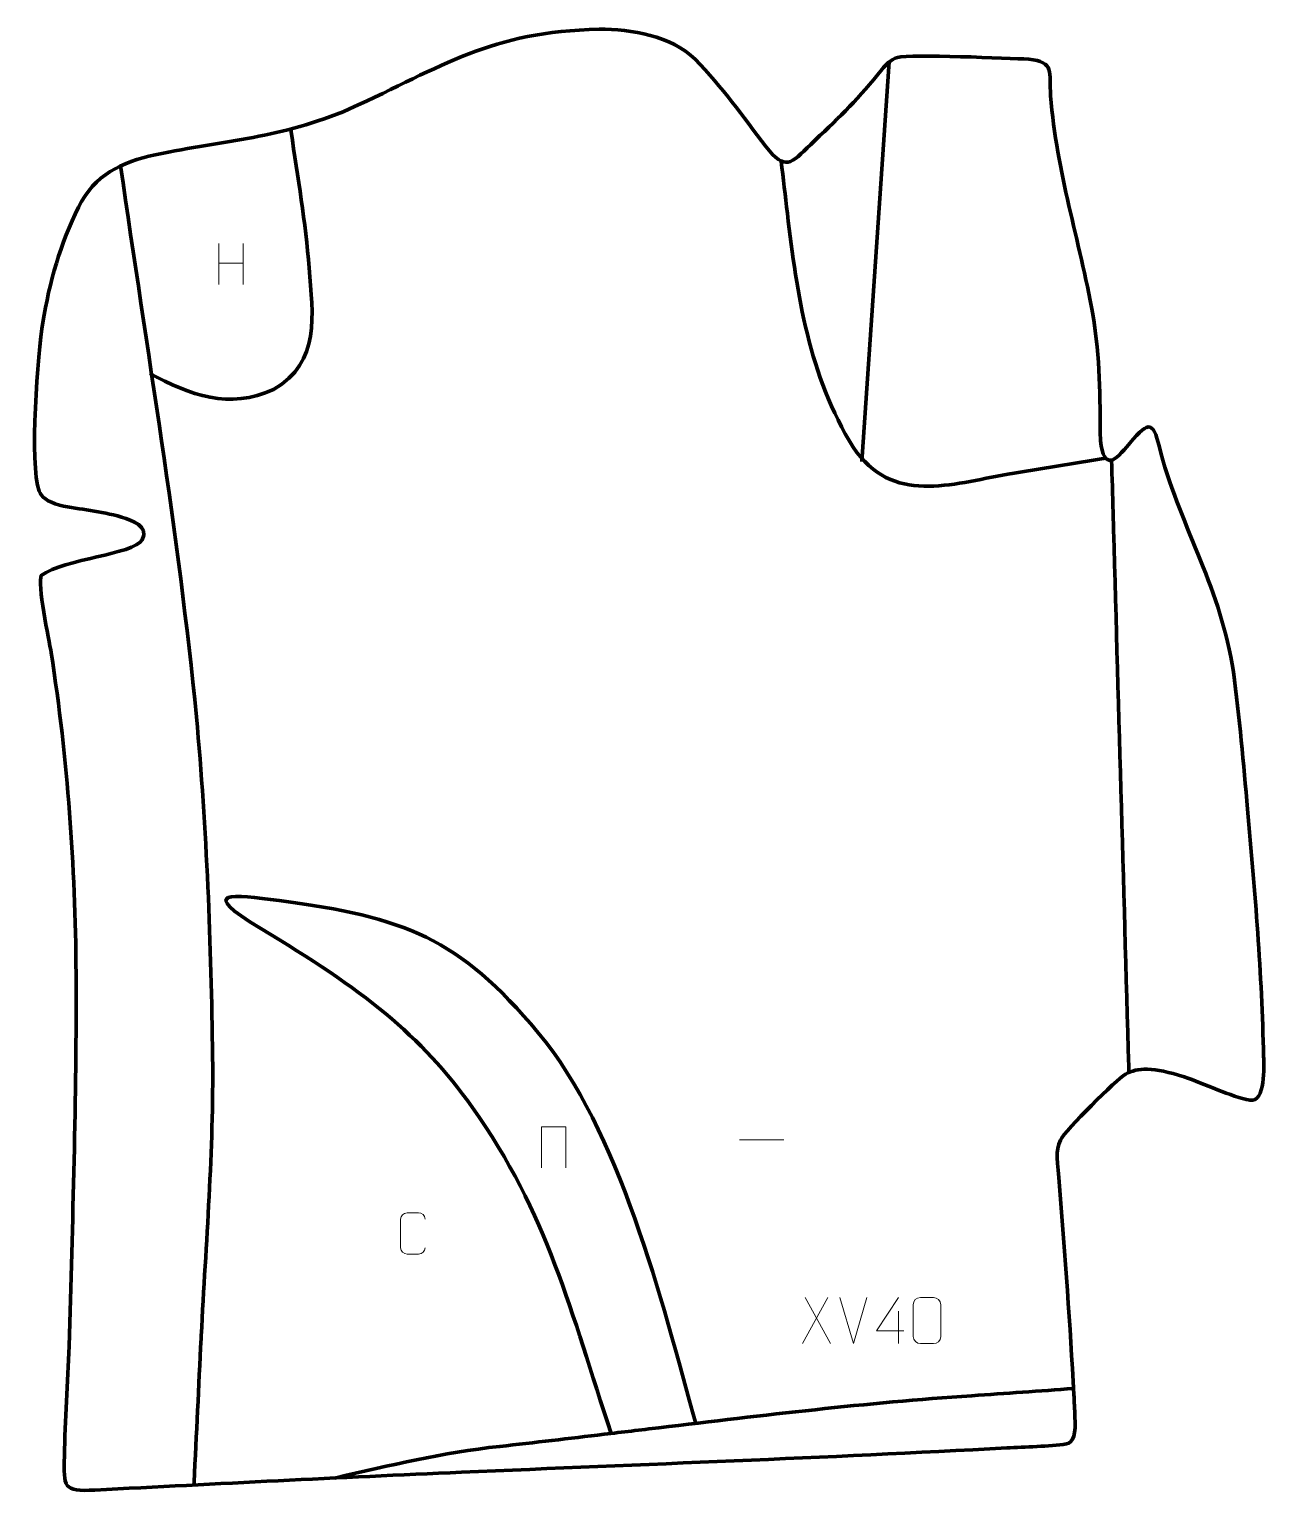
# Model space of a CAD drawing. Header units: millimetres. Extents: x -624 to 48, y 104 to 898.
import ezdxf

# ---------------------------------------------------------------- set-up
doc = ezdxf.new("R2010")
doc.units = ezdxf.units.MM
doc.header["$MEASUREMENT"] = 0
doc.layers.add('layer 2', color=7, linetype='Continuous')
doc.layers.add('layer 3', color=7, linetype='Continuous')

msp = doc.modelspace()

# ---------------------------------------------------------------- linework, layer by layer
at = {"layer": 'layer 2', "color": 142, "lineweight": 158}
msp.add_open_spline([(-156.2816, 880.7077), (-156.2816, 880.7077), (-171.1102, 663.75), (-171.1102, 663.75)], degree=3, dxfattribs=at)
for points, knots in [([(-557.9277, 711.5614), (-536.2693, 699.7731), (-514.8448, 691.8335), (-490.8362, 702.8793), (-490.8362, 702.8793), (-464.9837, 717.7835), (-469.5329, 743.22), (-471.4425, 768.8297), (-471.4425, 768.8297), (-473.2858, 793.5514), (-477.7544, 818.2635), (-481.2237, 842.8137), (-481.2237, 842.8137), (-481.2237, 842.8137), (-481.431, 844.2903), (-481.431, 844.2903)], [0, 0, 0, 0, 0.2, 0.2, 0.2, 0.2, 0.4, 0.4, 0.4, 0.4, 0.6, 0.6, 0.6, 0.6, 1, 1, 1, 1]), ([(-215.0252, 826.9207), (-213.8868, 817.4495), (-212.7484, 807.9784), (-211.61, 798.5072), (-211.61, 798.5072), (-206.374, 753.8689), (-199.8486, 710.5218), (-175.9137, 671.4347), (-175.9137, 671.4347), (-154.2629, 639.9592), (-123.2886, 651.459), (-91.7912, 656.7864), (-91.7912, 656.7864), (-74.0927, 659.775), (-56.3731, 662.6295), (-38.6584, 665.5192)], [0, 0, 0, 0, 0.2, 0.2, 0.2, 0.2, 0.4, 0.4, 0.4, 0.4, 0.6, 0.6, 0.6, 0.6, 1, 1, 1, 1]), ([(-573.8483, 824.2996), (-559.7191, 725.0974), (-542.4089, 624.7239), (-532.6912, 525.102), (-532.6912, 525.102), (-527.067, 464.4791), (-524.6422, 401.0363), (-523.8877, 340.1264), (-523.8877, 340.1264), (-523.3174, 289.548), (-527.468, 239.3391), (-530.0761, 188.8842), (-530.0761, 188.8842), (-530.0761, 188.8842), (-530.1528, 187.3886), (-530.1528, 187.3886), (-530.1528, 187.3886), (-531.4217, 161.3766), (-532.687, 135.3644), (-533.952, 109.3522), (-533.952, 109.3522), (-533.952, 109.3522), (-534.025, 107.8515), (-534.025, 107.8515)], [0, 0, 0, 0, 0.14285714, 0.14285714, 0.14285714, 0.14285714, 0.28571429, 0.28571429, 0.28571429, 0.28571429, 0.42857143, 0.42857143, 0.42857143, 0.42857143, 0.57142857, 0.57142857, 0.57142857, 0.57142857, 0.71428571, 0.71428571, 0.71428571, 0.71428571, 1, 1, 1, 1]), ([(-35.4903, 664.4629), (-35.2224, 654.9756), (-34.9544, 645.4883), (-34.6865, 636.0009), (-34.6865, 636.0009), (-31.8523, 535.635), (-29.0177, 435.2691), (-26.1831, 334.9032), (-26.1831, 334.9032), (-26.1831, 334.9032), (-26.0985, 331.9072), (-26.0985, 331.9072)], [0, 0, 0, 0, 0.25, 0.25, 0.25, 0.25, 0.5, 0.5, 0.5, 0.5, 1, 1, 1, 1]), ([(-307.4203, 135.8387), (-329.123, 201.4038), (-341.8696, 255.4), (-382.8035, 313.0107), (-382.8035, 313.0107), (-410.6418, 352.1904), (-442.4902, 376.9975), (-497.6808, 410.0851), (-497.6808, 410.0851), (-532.775, 431.1245), (-513.183, 428.6635), (-487.6867, 425.2655), (-487.6867, 425.2655), (-419.1367, 416.1296), (-390.399, 405.1539), (-346.9977, 353.5073), (-346.9977, 353.5073), (-302.7691, 300.6026), (-279.9789, 208.2038), (-261.4274, 141.2817)], [0, 0, 0, 0, 0.16666667, 0.16666667, 0.16666667, 0.16666667, 0.33333333, 0.33333333, 0.33333333, 0.33333333, 0.5, 0.5, 0.5, 0.5, 0.66666667, 0.66666667, 0.66666667, 0.66666667, 1, 1, 1, 1]), ([(-457.5547, 111.6251), (-427.1085, 118.52), (-399.1537, 125.4036), (-367.9246, 128.8102), (-367.9246, 128.8102), (-348.9991, 130.8746), (-330.0973, 133.1501), (-311.1923, 135.3924), (-311.1923, 135.3924), (-301.2557, 136.5683), (-291.3191, 137.7443), (-281.3826, 138.9202), (-281.3826, 138.9202), (-224.3411, 145.7384), (-168.9243, 152.4867), (-111.5111, 156.3519), (-111.5111, 156.3519), (-93.0574, 157.5942), (-74.6079, 158.8964), (-56.1609, 160.2339)], [0, 0, 0, 0, 0.16666667, 0.16666667, 0.16666667, 0.16666667, 0.33333333, 0.33333333, 0.33333333, 0.33333333, 0.5, 0.5, 0.5, 0.5, 0.66666667, 0.66666667, 0.66666667, 0.66666667, 1, 1, 1, 1])]:
    msp.add_open_spline(points, degree=3, knots=knots, dxfattribs=at)
at = {"layer": 'layer 2', "color": 250, "lineweight": 9}
for points in [[(-520.4601, 782.1208), (-520.4601, 782.1208), (-520.4601, 759.9281), (-520.4601, 759.9281)], [(-507.3444, 782.1208), (-507.3444, 782.1208), (-507.3444, 759.7705), (-507.3444, 759.7705)], [(-520.4426, 771.4784), (-520.4426, 771.4784), (-507.3444, 771.4784), (-507.3444, 771.4784)], [(-237.6258, 295.2643), (-237.6258, 295.2643), (-213.6478, 295.2643), (-213.6478, 295.2643)], [(-189.6421, 209.6077), (-189.6421, 209.6077), (-203.3827, 184.7119), (-203.3827, 184.7119)], [(-201.9281, 209.6077), (-201.9281, 209.6077), (-188.1875, 184.6542), (-188.1875, 184.6542)], [(-175.7851, 184.6541), (-175.7851, 184.6541), (-183.1069, 209.6077), (-183.1069, 209.6077)], [(-168.4632, 209.6077), (-168.4632, 209.6077), (-175.785, 184.6541), (-175.785, 184.6541)], [(-151.3184, 202.3086), (-151.3184, 202.3086), (-151.3184, 184.6439), (-151.3184, 184.6439)]]:
    msp.add_open_spline(points, degree=3, dxfattribs=at)
for points, knots in [([(-345.1722, 280.0607), (-345.1722, 280.0607), (-345.1722, 302.411), (-345.1722, 302.411), (-345.1722, 302.411), (-345.1722, 302.411), (-332.0539, 302.411), (-332.0539, 302.411), (-332.0539, 302.411), (-332.0539, 302.411), (-332.0539, 280.0607), (-332.0539, 280.0607)], [0, 0, 0, 0, 0.25, 0.25, 0.25, 0.25, 0.5, 0.5, 0.5, 0.5, 1, 1, 1, 1]), ([(-408.43, 236.7085), (-408.5552, 234.6275), (-410.0574, 233.3023), (-411.9811, 233.2926), (-411.9811, 233.2926), (-414.0697, 233.2929), (-416.1583, 233.2929), (-418.2466, 233.2926), (-418.2466, 233.2926), (-419.9708, 233.1982), (-421.7372, 234.8861), (-421.7272, 236.6929), (-421.7272, 236.6929), (-421.7268, 241.8611), (-421.7268, 247.0288), (-421.7272, 252.1962), (-421.7272, 252.1962), (-421.7234, 254.1113), (-420.1589, 255.6512), (-418.231, 255.6391), (-418.231, 255.6391), (-416.148, 255.6391), (-414.0645, 255.6391), (-411.9811, 255.6391), (-411.9811, 255.6391), (-410.2376, 255.6709), (-408.4539, 254.335), (-408.43, 252.1516)], [0, 0, 0, 0, 0.125, 0.125, 0.125, 0.125, 0.25, 0.25, 0.25, 0.25, 0.375, 0.375, 0.375, 0.375, 0.5, 0.5, 0.5, 0.5, 0.625, 0.625, 0.625, 0.625, 0.75, 0.75, 0.75, 0.75, 1, 1, 1, 1]), ([(-148.3743, 191.5475), (-148.3743, 191.5475), (-163.196, 191.5475), (-163.196, 191.5475), (-163.196, 191.5475), (-163.196, 191.5475), (-151.3184, 209.618), (-151.3184, 209.618)], [0, 0, 0, 0, 0.33333333, 0.33333333, 0.33333333, 0.33333333, 1, 1, 1, 1]), ([(-139.3659, 209.6302), (-136.9998, 209.6302), (-134.6333, 209.6302), (-132.2668, 209.6302), (-132.2668, 209.6302), (-130.2863, 209.6658), (-128.2603, 208.1715), (-128.2332, 205.7294), (-128.2332, 205.7294), (-128.2336, 199.972), (-128.2336, 194.2142), (-128.2332, 188.456), (-128.2332, 188.456), (-128.3753, 186.1284), (-130.0817, 184.6461), (-132.2668, 184.6353), (-132.2668, 184.6353), (-134.6392, 184.6357), (-137.0116, 184.6357), (-139.3836, 184.6353), (-139.3836, 184.6353), (-141.3421, 184.5297), (-143.3485, 186.4176), (-143.3371, 188.4386), (-143.3371, 188.4386), (-143.3367, 194.2192), (-143.3367, 199.9995), (-143.3371, 205.7793), (-143.3371, 205.7793), (-143.3328, 207.9213), (-141.5557, 209.6438), (-139.3659, 209.6302)], [0, 0, 0, 0, 0.11111111, 0.11111111, 0.11111111, 0.11111111, 0.22222222, 0.22222222, 0.22222222, 0.22222222, 0.33333333, 0.33333333, 0.33333333, 0.33333333, 0.44444444, 0.44444444, 0.44444444, 0.44444444, 0.55555556, 0.55555556, 0.55555556, 0.55555556, 0.66666667, 0.66666667, 0.66666667, 0.66666667, 0.77777778, 0.77777778, 0.77777778, 0.77777778, 1, 1, 1, 1])]:
    msp.add_open_spline(points, degree=3, knots=knots, dxfattribs=at)
at = {"layer": 'layer 3', "color": 242, "lineweight": 158}
msp.add_open_spline([(-449.4897, 855.1824), (-398.6537, 878.4012), (-372.8511, 897.3677), (-313.9316, 898.4875), (-313.9316, 898.4875), (-296.2456, 898.4711), (-274.8434, 895.094), (-261.8022, 882.1755), (-261.8022, 882.1755), (-246.8273, 866.9282), (-236.1229, 851.5678), (-223.2974, 834.788), (-223.2974, 834.788), (-212.6654, 821.3738), (-209.8796, 825.3314), (-198.882, 835.9789), (-198.882, 835.9789), (-185.3208, 849.02), (-174.3878, 858.9626), (-162.5197, 873.8959), (-162.5197, 873.8959), (-157.8673, 879.75), (-155.2023, 882.1914), (-151.8492, 883.1146), (-151.8492, 883.1146), (-144.2409, 885.2095), (-91.8166, 882.5692), (-80.5094, 882.2873), (-80.5094, 882.2873), (-66.3375, 880.7012), (-69.4052, 875.2996), (-68.6337, 862.4058), (-68.6337, 862.4058), (-65.3533, 820.4084), (-53.0042, 784.337), (-45.7057, 743.6805), (-45.7057, 743.6805), (-41.5904, 719.1016), (-41.7701, 699.6001), (-41.6, 675.0211), (-41.6, 675.0211), (-39.3024, 658.7521), (-34.0566, 663.3694), (-25.6145, 673.604), (-25.6145, 673.604), (-14.8543, 686.6489), (-12.5567, 685.6235), (-8.8212, 668.4309), (-8.8212, 668.4309), (2.9463, 626.3211), (23.9682, 594.2745), (30.7092, 549.4512), (30.7092, 549.4512), (34.0012, 525.2512), (36.1431, 499.2826), (38.3637, 474.9268), (38.3637, 474.9268), (42.4426, 430.1766), (46.1048, 385.4185), (47.1069, 340.477), (47.1069, 340.477), (47.2167, 335.5499), (48.2563, 315.4547), (39.6968, 316.7738), (39.6968, 316.7738), (29.6245, 318.752), (14.4494, 325.9011), (3.9092, 329.5386), (3.9092, 329.5386), (-13.1337, 334.7916), (-21.3135, 334.8107), (-28.0146, 330.9243), (-28.0146, 330.9243), (-32.83, 328.1316), (-60.5368, 300.6017), (-63.2896, 295.1604), (-63.2896, 295.1604), (-66.308, 289.1944), (-64.7889, 283.6194), (-63.7217, 270.0807), (-63.7217, 270.0807), (-60.7539, 232.4323), (-58.0236, 194.6411), (-55.9803, 156.9328), (-55.9803, 156.9328), (-55.7656, 152.9468), (-55.5682, 148.9616), (-55.3833, 144.9741), (-55.3833, 144.9741), (-54.9557, 135.6194), (-56.0922, 130.7913), (-60.0317, 130.1742), (-60.0317, 130.1742), (-69.3469, 128.7789), (-82.8021, 128.4683), (-92.3565, 127.9543), (-92.3565, 127.9543), (-190.9361, 122.6506), (-289.9894, 119.0463), (-388.6483, 114.7697), (-388.6483, 114.7697), (-455.139, 111.8849), (-521.3751, 108.534), (-587.8304, 105.0869), (-587.8304, 105.0869), (-605.4496, 104.173), (-604.6598, 106.7207), (-604.4046, 123.4492), (-604.4046, 123.4492), (-604.0485, 143.2635), (-602.4597, 163.342), (-601.8726, 183.3147), (-601.8726, 183.3147), (-599.917, 250.2979), (-597.8058, 318.2293), (-598.0483, 385.203), (-598.0483, 385.203), (-598.5508, 445.5374), (-602.4955, 500.5409), (-611.5796, 560.0257), (-611.5796, 560.0257), (-612.7124, 566.4373), (-619.3524, 598.0332), (-616.9386, 601.82), (-616.9386, 601.82), (-604.1619, 611.1148), (-567.3497, 612.9678), (-562.0926, 621.2264), (-562.0926, 621.2264), (-558.2706, 628.5305), (-567.8518, 631.8103), (-573.3275, 633.5473), (-573.3275, 633.5473), (-585.2006, 636.9204), (-595.4239, 637.5388), (-607.0315, 639.9799), (-607.0315, 639.9799), (-613.948, 642.046), (-616.8403, 644.3592), (-618.1126, 647.6872), (-618.1126, 647.6872), (-623.5037, 661.7888), (-618.7948, 723.5466), (-616.1596, 739.2604), (-616.1596, 739.2604), (-612.5138, 761.0011), (-606.4929, 782.3012), (-596.7808, 801.769), (-596.7808, 801.769), (-587.8337, 819.7034), (-573.7724, 826.1216), (-555.0536, 830.3212), (-555.0536, 830.3212), (-516.3542, 838.3745), (-487.3062, 839.077), (-449.4897, 855.1824)], degree=3, knots=[0, 0, 0, 0, 0.025, 0.025, 0.025, 0.025, 0.05, 0.05, 0.05, 0.05, 0.075, 0.075, 0.075, 0.075, 0.1, 0.1, 0.1, 0.1, 0.125, 0.125, 0.125, 0.125, 0.15, 0.15, 0.15, 0.15, 0.175, 0.175, 0.175, 0.175, 0.2, 0.2, 0.2, 0.2, 0.225, 0.225, 0.225, 0.225, 0.25, 0.25, 0.25, 0.25, 0.275, 0.275, 0.275, 0.275, 0.3, 0.3, 0.3, 0.3, 0.325, 0.325, 0.325, 0.325, 0.35, 0.35, 0.35, 0.35, 0.375, 0.375, 0.375, 0.375, 0.4, 0.4, 0.4, 0.4, 0.425, 0.425, 0.425, 0.425, 0.45, 0.45, 0.45, 0.45, 0.475, 0.475, 0.475, 0.475, 0.5, 0.5, 0.5, 0.5, 0.525, 0.525, 0.525, 0.525, 0.55, 0.55, 0.55, 0.55, 0.575, 0.575, 0.575, 0.575, 0.6, 0.6, 0.6, 0.6, 0.625, 0.625, 0.625, 0.625, 0.65, 0.65, 0.65, 0.65, 0.675, 0.675, 0.675, 0.675, 0.7, 0.7, 0.7, 0.7, 0.725, 0.725, 0.725, 0.725, 0.75, 0.75, 0.75, 0.75, 0.775, 0.775, 0.775, 0.775, 0.8, 0.8, 0.8, 0.8, 0.825, 0.825, 0.825, 0.825, 0.85, 0.85, 0.85, 0.85, 0.875, 0.875, 0.875, 0.875, 0.9, 0.9, 0.9, 0.9, 0.925, 0.925, 0.925, 0.925, 0.95, 0.95, 0.95, 0.95, 1, 1, 1, 1], dxfattribs=at)

doc.saveas('drawing.dxf')
